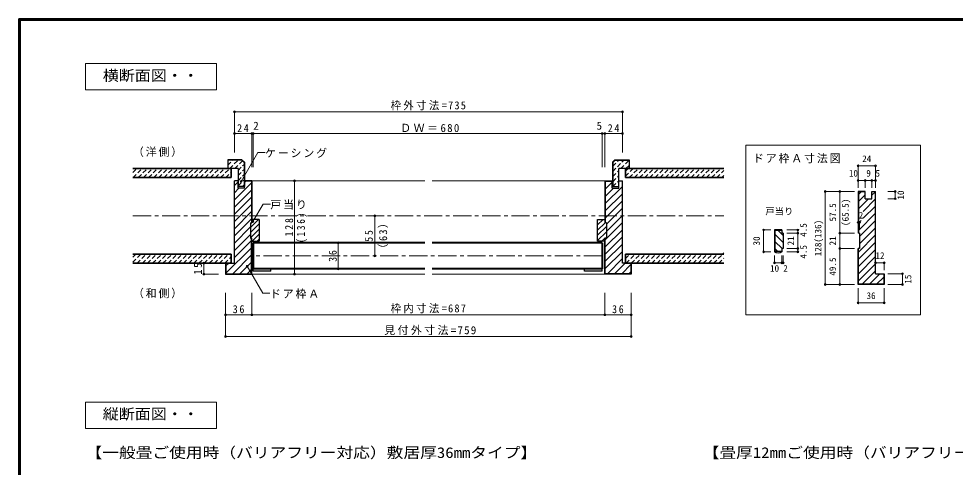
# Model space of a CAD drawing. Units: millimetres at full size, sheet at 1:5. Extents: x -981 to 969, y -733 to 681.
# Drawn here: x -981 to 305, y 65 to 681 of the extents above; entities that cross this region are included whole.
import ezdxf
from ezdxf.enums import TextEntityAlignment as Align

# ---------------------------------------------------------------- set-up
doc = ezdxf.new("R2010")
doc.units = ezdxf.units.MM
doc.header["$LTSCALE"] = 5
doc.header["$PDMODE"] = 32
doc.header["$PDSIZE"] = 2.5
doc.linetypes.add('CHAIN1', pattern=[8, 5, -1, 1, -1])
doc.linetypes.add('DASHED1', pattern=[1.8, 1.2, -0.6])
for name, color, linetype, lineweight in [('0-1_通り芯', 4, 'CHAIN1', 9), ('0-3_仕上げ', 7, 'Continuous', 18), ('0-4_枠', 3, 'Continuous', 25), ('0-5_ケーシング', 3, 'Continuous', 25), ('0-6_扉', 6, 'Continuous', 40), ('0-A_文字', 7, 'Continuous', 18), ('0-B_寸法', 7, 'Continuous', 9), ('0-C_ハッチ', 4, 'Continuous', 9), ('F-0_補助線', 6, 'Continuous', 40)]:
    doc.layers.add(name, color=color, linetype=linetype, lineweight=lineweight)
doc.styles.add('ＭＳ ゴシック', font='')
doc.styles.get('ＭＳ ゴシック').set_extended_font_data('MS Gothic')

msp = doc.modelspace()

# ---------------------------------------------------------------- linework, layer by layer
at = {"layer": '0-1_通り芯'}
msp.add_line((-824.485, 410.186), (-12.529, 410.186), dxfattribs=at)
at = {"layer": '0-3_仕上げ', "color": 2, "lineweight": 35}
for p, q in [((-824.485, 475.186), (-689.326, 475.186)), ((-689.326, 462.686), (-689.326, 475.186)), ((-147.688, 462.686), (-147.688, 475.186)), ((-12.529, 475.186), (-147.688, 475.186)), ((-824.485, 462.686), (-689.326, 462.686)), ((-12.529, 462.686), (-147.688, 462.686)), ((-824.485, 357.686), (-689.326, 357.686)), ((-689.326, 357.686), (-689.326, 345.186)), ((-147.688, 357.686), (-147.688, 345.186)), ((-12.529, 357.686), (-147.688, 357.686)), ((-824.485, 345.186), (-689.326, 345.186)), ((-12.529, 345.186), (-147.688, 345.186))]:
    msp.add_line(p, q, dxfattribs=at)
at = {"layer": '0-4_枠'}
for p, q in [((-685.085, 345.186), (-685.085, 458.186)), ((-671.085, 448.186), (-671.085, 458.186)), ((-661.085, 458.186), (-671.085, 458.186)), ((-661.585, 457.686), (-671.085, 457.686)), ((-661.585, 457.686), (-661.585, 400.686)), ((-175.929, 458.186), (-165.929, 458.186)), ((-175.429, 457.686), (-165.929, 457.686)), ((-175.429, 457.686), (-175.429, 400.686)), ((-165.929, 448.186), (-165.929, 458.186)), ((-156.929, 448.186), (-156.929, 458.186)), ((-156.929, 458.186), (-151.929, 458.186)), ((-151.929, 345.186), (-151.929, 458.186)), ((-671.085, 448.186), (-680.085, 448.186)), ((-165.929, 448.186), (-156.929, 448.186)), ((181.79, 443.689), (171.79, 443.689)), ((171.79, 443.689), (171.79, 386.189)), ((181.79, 443.189), (172.29, 443.189)), ((172.29, 443.189), (172.29, 386.189)), ((181.79, 433.689), (181.79, 443.689)), ((190.79, 443.689), (195.79, 443.689)), ((190.79, 433.689), (190.79, 443.689)), ((195.79, 330.689), (195.79, 443.689)), ((181.79, 433.689), (190.79, 433.689)), ((-663.085, 400.686), (-663.085, 379.686)), ((-663.085, 400.686), (-661.085, 400.686)), ((-651.085, 405.186), (-661.085, 405.186)), ((-651.085, 405.186), (-651.085, 375.186)), ((-185.929, 375.186), (-185.929, 405.186)), ((-185.929, 405.186), (-175.929, 405.186)), ((-173.929, 400.686), (-175.929, 400.686)), ((-173.929, 400.686), (-173.929, 379.686)), ((67.153, 390.689), (57.153, 390.689)), ((57.153, 390.689), (57.153, 360.689)), ((67.153, 390.189), (57.653, 390.189)), ((57.653, 390.189), (57.653, 361.189)), ((67.153, 390.689), (67.153, 386.189)), ((69.153, 386.189), (67.153, 386.189)), ((69.153, 386.189), (69.153, 365.189)), ((173.79, 386.189), (171.79, 386.189)), ((173.79, 386.189), (173.79, 365.189)), ((-663.085, 379.686), (-661.085, 379.686)), ((-661.585, 330.686), (-661.585, 379.686)), ((-661.085, 330.186), (-661.085, 379.686)), ((-661.085, 375.186), (-651.085, 375.186)), ((-176.028, 375.186), (-186.05, 375.186)), ((-175.929, 330.186), (-175.929, 379.686)), ((-173.929, 379.686), (-175.929, 379.686)), ((-175.429, 330.686), (-175.429, 379.686)), ((67.153, 360.689), (57.153, 360.689)), ((67.153, 361.189), (57.653, 361.189)), ((69.153, 365.189), (67.153, 365.189)), ((67.153, 365.189), (67.153, 360.689)), ((171.79, 315.689), (171.79, 365.189)), ((173.79, 365.189), (171.79, 365.189)), ((172.29, 316.189), (172.29, 365.189)), ((-697.085, 345.186), (-685.085, 345.186)), ((-696.585, 345.186), (-696.585, 330.686)), ((-139.929, 345.186), (-151.929, 345.186)), ((-140.429, 345.186), (-140.429, 330.686)), ((-696.585, 330.686), (-661.585, 330.686)), ((-140.429, 330.686), (-175.429, 330.686)), ((207.29, 330.689), (207.29, 316.189)), ((207.79, 315.689), (171.79, 315.689)), ((207.29, 316.189), (172.29, 316.189))]:
    msp.add_line(p, q, dxfattribs=at)
at = {"layer": '0-4_枠', "color": 4, "lineweight": 9}
for p, q in [((-661.085, 458.186), (-423.507, 458.186)), ((-413.507, 458.186), (-175.929, 458.186)), ((-661.085, 330.186), (-423.507, 330.186)), ((-413.507, 330.186), (-175.929, 330.186))]:
    msp.add_line(p, q, dxfattribs=at)
at = {"layer": '0-4_枠'}
for points in [[(-680.085, 448.186), (-680.085, 458.186), (-685.085, 458.186)], [(-661.085, 458.186), (-661.085, 405.186), (-661.085, 400.686)], [(-175.929, 458.186), (-175.929, 405.186), (-175.929, 400.686)], [(-697.085, 345.186), (-697.085, 330.186), (-661.085, 330.186)], [(-139.929, 345.186), (-139.929, 330.186), (-175.929, 330.186)], [(195.79, 330.689), (207.79, 330.689), (207.79, 315.689)]]:
    msp.add_lwpolyline(points, dxfattribs=at)
at = {"layer": '0-4_枠', "color": 7, "lineweight": 18}
msp.add_arc((62.153, 367.261), 8.258, 232.73761, 307.26239, dxfattribs=at)
at = {"layer": '0-5_ケーシング'}
for p, q in [((-674.821, 487.186), (-694.285, 487.186)), ((-694.285, 487.186), (-694.285, 475.186)), ((-675.028, 486.686), (-694.285, 486.686)), ((-675.028, 486.686), (-671.785, 483.443)), ((-674.821, 487.186), (-671.285, 483.651)), ((-671.785, 483.443), (-671.785, 450.186)), ((-671.285, 483.651), (-671.285, 450.186)), ((-162.193, 487.186), (-165.729, 483.651)), ((-161.986, 486.686), (-165.229, 483.443)), ((-165.229, 483.443), (-165.229, 450.186)), ((-161.986, 486.686), (-142.729, 486.686)), ((-680.085, 475.186), (-694.285, 475.186)), ((-680.085, 475.186), (-680.085, 450.186)), ((-671.285, 450.186), (-680.085, 450.186))]:
    msp.add_line(p, q, dxfattribs=at)
for points in [[(-165.729, 483.651), (-165.729, 450.186), (-156.929, 450.186), (-156.929, 475.186)], [(-162.193, 487.186), (-142.729, 487.186), (-142.729, 475.186), (-156.929, 475.186)]]:
    msp.add_lwpolyline(points, dxfattribs=at)
at = {"layer": '0-6_扉'}
for p, q in [((-659.085, 373.186), (-659.085, 337.186)), ((-423.507, 373.186), (-659.085, 373.186)), ((-179.929, 373.186), (-413.507, 373.186)), ((-179.929, 373.186), (-179.929, 337.186)), ((-423.507, 337.186), (-659.085, 337.186)), ((-179.929, 337.186), (-413.507, 337.186))]:
    msp.add_line(p, q, dxfattribs=at)
at = {"layer": '0-6_扉', "color": 3, "lineweight": 25}
for p, q in [((-659.085, 334.186), (-659.085, 337.186)), ((-635.085, 334.186), (-635.085, 337.186)), ((-203.929, 334.186), (-203.929, 337.186)), ((-179.929, 334.186), (-179.929, 337.186)), ((-635.085, 334.186), (-659.085, 334.186)), ((-179.929, 334.186), (-203.929, 334.186))]:
    msp.add_line(p, q, dxfattribs=at)
at = {"layer": '0-A_文字'}
for p, q in [((-675.965, 457.442), (-652.985, 497.244)), ((-652.985, 497.244), (-642.985, 497.244)), ((-659.541, 402.183), (-645.651, 426.241)), ((-645.651, 426.241), (-635.651, 426.241)), ((-667.479, 340.819), (-646.151, 303.878)), ((-646.151, 303.878), (-636.151, 303.878)), ((-889.697, 154.321), (-889.697, 118.321)), ((-889.697, 118.321), (-709.697, 118.321))]:
    msp.add_line(p, q, dxfattribs=at)
for points in [[(-889.697, 619.058), (-889.697, 583.058), (-709.697, 583.058), (-709.697, 619.058)], [(257.471, 507.321), (17.471, 507.321), (17.471, 274.321), (257.471, 274.321)]]:
    msp.add_lwpolyline(points, close=True, dxfattribs=at)
msp.add_lwpolyline([(-709.697, 118.321), (-709.697, 154.321), (-889.697, 154.321)], dxfattribs=at)
for p in [(-675.965, 457.442), (-659.484, 402.15), (-667.479, 340.819)]:
    msp.add_point(p, dxfattribs=at)
at = {"layer": '0-B_寸法', "color": 4}
for p, q in [((-685.085, 553.058), (-151.929, 553.058)), ((-685.085, 497.244), (-685.085, 553.058)), ((-151.929, 497.244), (-151.929, 553.058)), ((-685.085, 523.058), (-151.929, 523.058)), ((-661.085, 523.058), (-661.085, 477.053)), ((-659.085, 523.058), (-659.085, 477.053)), ((-179.929, 523.058), (-179.929, 477.053)), ((-175.929, 523.058), (-175.929, 477.053)), ((171.79, 478.689), (195.79, 478.689)), ((171.79, 478.689), (171.79, 458.689)), ((195.79, 478.689), (195.79, 458.689)), ((-602.27, 458.186), (-602.27, 330.186)), ((171.79, 458.689), (181.79, 458.689)), ((171.79, 458.689), (171.79, 448.689)), ((181.79, 458.689), (181.79, 448.689)), ((181.79, 458.689), (190.79, 458.689)), ((190.79, 458.689), (190.79, 448.689)), ((190.79, 458.689), (195.79, 458.689)), ((195.79, 458.689), (195.79, 448.689)), ((126.79, 443.689), (126.79, 315.689)), ((126.79, 443.689), (146.79, 443.689)), ((146.79, 443.689), (166.79, 443.689)), ((146.79, 386.189), (146.79, 443.689)), ((222.79, 443.689), (212.79, 443.689)), ((222.79, 443.689), (222.79, 433.689)), ((222.79, 433.689), (212.79, 433.689)), ((-492.27, 410.186), (-492.27, 355.186)), ((171.79, 401.189), (173.79, 401.189)), ((171.79, 401.189), (171.79, 391.189)), ((173.79, 401.189), (173.79, 391.189)), ((42.153, 360.689), (42.153, 390.689)), ((42.153, 390.689), (52.153, 390.689)), ((89.153, 390.689), (74.153, 390.689)), ((89.153, 386.189), (74.153, 386.189)), ((89.153, 386.189), (89.153, 390.689)), ((89.153, 365.189), (89.153, 386.189)), ((146.79, 365.189), (146.79, 386.189)), ((146.79, 386.189), (166.79, 386.189)), ((-542.27, 337.186), (-542.27, 373.186)), ((42.153, 360.689), (52.153, 360.689)), ((89.153, 365.189), (74.153, 365.189)), ((89.153, 360.689), (74.153, 360.689)), ((89.153, 360.689), (89.153, 365.189)), ((146.79, 315.689), (146.79, 365.189)), ((146.79, 365.189), (166.79, 365.189)), ((57.153, 345.689), (57.153, 355.689)), ((67.153, 345.689), (67.153, 355.689)), ((69.153, 345.689), (69.153, 355.689)), ((-727.085, 330.186), (-727.085, 345.186)), ((-727.085, 345.186), (-707.085, 345.186)), ((57.153, 345.689), (67.153, 345.689)), ((67.153, 345.689), (69.153, 345.689)), ((207.79, 345.689), (195.79, 345.689)), ((195.79, 345.689), (195.79, 335.689)), ((207.79, 345.689), (207.79, 335.689)), ((-727.085, 330.186), (-707.085, 330.186)), ((232.79, 330.689), (212.79, 330.689)), ((232.79, 330.689), (232.79, 315.689)), ((126.79, 315.689), (146.79, 315.689)), ((146.79, 315.689), (166.79, 315.689)), ((171.79, 290.689), (171.79, 310.689)), ((207.79, 290.689), (207.79, 310.689)), ((232.79, 315.689), (212.79, 315.689)), ((-697.085, 304.321), (-697.085, 244.321)), ((-661.085, 304.321), (-661.085, 274.321)), ((-175.929, 304.321), (-175.929, 274.321)), ((-139.929, 304.321), (-139.929, 244.321)), ((207.79, 290.689), (171.79, 290.689)), ((-697.085, 274.321), (-139.929, 274.321)), ((-697.085, 244.321), (-139.929, 244.321))]:
    msp.add_line(p, q, dxfattribs=at)
at = {"layer": '0-B_寸法', "color": 4, "linetype": 'CHAIN1'}
msp.add_line((-179.929, 355.186), (-659.085, 355.186), dxfattribs=at)
at = {"layer": '0-B_寸法'}
for p in [(-685.085, 553.058), (-151.929, 553.058), (-685.085, 523.058), (-661.085, 523.058), (-659.085, 523.058), (-179.929, 523.058), (-175.929, 523.058), (-151.929, 523.058), (171.79, 478.689), (195.79, 478.689), (-602.27, 458.186), (171.79, 458.689), (181.79, 458.689), (190.79, 458.689), (195.79, 458.689), (126.79, 443.689), (146.79, 443.689), (222.79, 443.689), (222.79, 433.689), (-492.27, 410.186), (171.79, 401.189), (173.79, 401.189), (42.153, 390.689), (89.153, 390.689), (89.153, 386.189), (146.79, 386.189), (-542.27, 373.186), (42.153, 360.689), (89.153, 365.189), (89.153, 360.689), (146.79, 365.189), (-492.27, 355.186), (-727.085, 345.186), (-542.27, 337.186), (57.153, 345.689), (67.153, 345.689), (69.153, 345.689), (195.79, 345.689), (207.79, 345.689), (-727.085, 330.186), (-602.27, 330.186), (232.79, 330.689), (126.79, 315.689), (146.79, 315.689), (232.79, 315.689), (171.79, 290.689), (207.79, 290.689), (-697.085, 274.321), (-661.085, 274.321), (-175.929, 274.321), (-139.929, 274.321), (-697.085, 244.321), (-139.929, 244.321)]:
    msp.add_point(p, dxfattribs=at)
at = {"layer": '0-C_ハッチ', "linetype": 'DASHED1'}
for p, q in [((-694.285, 479.512), (-687.111, 486.686)), ((-694.285, 486.583), (-694.182, 486.686)), ((-691.54, 475.186), (-680.04, 486.686)), ((-684.469, 475.186), (-673.998, 485.657)), ((-680.085, 472.499), (-671.785, 480.799)), ((-165.229, 471.167), (-149.71, 486.686)), ((-165.229, 478.238), (-156.781, 486.686)), ((-154.139, 475.186), (-142.729, 486.596)), ((-147.068, 475.186), (-142.729, 479.525)), ((-824.485, 469.424), (-818.724, 475.186)), ((-824.152, 462.686), (-811.652, 475.186)), ((-817.081, 462.686), (-804.581, 475.186)), ((-810.01, 462.686), (-797.51, 475.186)), ((-802.939, 462.686), (-790.439, 475.186)), ((-795.868, 462.686), (-783.368, 475.186)), ((-788.797, 462.686), (-776.297, 475.186)), ((-781.726, 462.686), (-769.226, 475.186)), ((-774.655, 462.686), (-762.155, 475.186)), ((-767.584, 462.686), (-755.084, 475.186)), ((-760.513, 462.686), (-748.013, 475.186)), ((-753.442, 462.686), (-740.942, 475.186)), ((-746.371, 462.686), (-733.871, 475.186)), ((-739.3, 462.686), (-726.8, 475.186)), ((-732.229, 462.686), (-719.729, 475.186)), ((-725.157, 462.686), (-712.658, 475.186)), ((-718.086, 462.686), (-705.586, 475.186)), ((-711.015, 462.686), (-698.515, 475.186)), ((-703.944, 462.686), (-691.444, 475.186)), ((-696.873, 462.686), (-689.326, 470.233)), ((-680.085, 465.428), (-671.785, 473.728)), ((-680.085, 458.357), (-671.785, 466.657)), ((-165.229, 464.096), (-156.929, 472.396)), ((-165.229, 457.025), (-156.929, 465.325)), ((-147.688, 464.511), (-137.013, 475.186)), ((-147.688, 471.583), (-144.084, 475.186)), ((-142.442, 462.686), (-129.942, 475.186)), ((-135.371, 462.686), (-122.871, 475.186)), ((-128.3, 462.686), (-115.8, 475.186)), ((-121.229, 462.686), (-108.729, 475.186)), ((-114.158, 462.686), (-101.658, 475.186)), ((-107.087, 462.686), (-94.587, 475.186)), ((-100.016, 462.686), (-87.516, 475.186)), ((-92.944, 462.686), (-80.444, 475.186)), ((-85.873, 462.686), (-73.373, 475.186)), ((-78.802, 462.686), (-66.302, 475.186)), ((-71.731, 462.686), (-59.231, 475.186)), ((-64.66, 462.686), (-52.16, 475.186)), ((-57.589, 462.686), (-45.089, 475.186)), ((-50.518, 462.686), (-38.018, 475.186)), ((-43.447, 462.686), (-30.947, 475.186)), ((-36.376, 462.686), (-23.876, 475.186)), ((-29.305, 462.686), (-16.805, 475.186)), ((-22.234, 462.686), (-12.529, 472.391)), ((-15.163, 462.686), (-12.529, 465.32)), ((-689.802, 462.686), (-689.326, 463.162)), ((-680.085, 451.286), (-671.785, 459.586)), ((-674.114, 450.186), (-671.785, 452.515)), ((-164.997, 450.186), (-156.929, 458.254)), ((-157.926, 450.186), (-156.929, 451.183)), ((-824.485, 353.399), (-820.198, 357.686)), ((-824.485, 346.328), (-813.127, 357.686)), ((-818.556, 345.186), (-806.056, 357.686)), ((-811.485, 345.186), (-798.985, 357.686)), ((-804.414, 345.186), (-791.914, 357.686)), ((-797.343, 345.186), (-784.843, 357.686)), ((-790.272, 345.186), (-777.772, 357.686)), ((-783.201, 345.186), (-770.701, 357.686)), ((-776.13, 345.186), (-763.63, 357.686)), ((-769.059, 345.186), (-756.559, 357.686)), ((-761.988, 345.186), (-749.488, 357.686)), ((-754.917, 345.186), (-742.417, 357.686)), ((-747.846, 345.186), (-735.346, 357.686)), ((-740.774, 345.186), (-728.275, 357.686)), ((-733.703, 345.186), (-721.203, 357.686)), ((-726.632, 345.186), (-714.132, 357.686)), ((-719.561, 345.186), (-707.061, 357.686)), ((-712.49, 345.186), (-699.99, 357.686)), ((-705.419, 345.186), (-692.919, 357.686)), ((-698.348, 345.186), (-689.326, 354.208)), ((-147.688, 351.374), (-141.376, 357.686)), ((-146.805, 345.186), (-134.305, 357.686)), ((-139.734, 345.186), (-127.234, 357.686)), ((-132.663, 345.186), (-120.163, 357.686)), ((-125.592, 345.186), (-113.092, 357.686)), ((-118.521, 345.186), (-106.021, 357.686)), ((-111.449, 345.186), (-98.949, 357.686)), ((-104.378, 345.186), (-91.878, 357.686)), ((-97.307, 345.186), (-84.807, 357.686)), ((-90.236, 345.186), (-77.736, 357.686)), ((-83.165, 345.186), (-70.665, 357.686)), ((-76.094, 345.186), (-63.594, 357.686)), ((-69.023, 345.186), (-56.523, 357.686)), ((-61.952, 345.186), (-49.452, 357.686)), ((-54.881, 345.186), (-42.381, 357.686)), ((-47.81, 345.186), (-35.31, 357.686)), ((-40.739, 345.186), (-28.239, 357.686)), ((-33.668, 345.186), (-21.168, 357.686)), ((-26.597, 345.186), (-12.529, 359.254)), ((-19.526, 345.186), (-12.529, 352.183)), ((-691.277, 345.186), (-689.326, 347.137))]:
    msp.add_line(p, q, dxfattribs=at)
at = {"layer": '0-C_ハッチ'}
for p, q in [((-144.084, 475.186), (-142.729, 476.541)), ((-685.085, 451.787), (-680.085, 456.787)), ((-685.085, 431.988), (-661.585, 455.488)), ((-671.085, 455.888), (-669.287, 457.686)), ((-175.429, 456.569), (-174.312, 457.686)), ((-175.429, 446.67), (-165.929, 456.17)), ((-685.085, 441.888), (-678.787, 448.186)), ((-685.085, 422.089), (-661.585, 445.589)), ((-175.429, 426.871), (-151.929, 450.371)), ((-175.429, 436.77), (-164.013, 448.186)), ((-175.429, 416.972), (-151.929, 440.471)), ((172.29, 439.576), (175.902, 443.189)), ((172.29, 429.677), (181.79, 439.177)), ((190.79, 438.277), (195.79, 443.277)), ((-685.085, 412.189), (-661.585, 435.689)), ((-685.085, 402.29), (-661.585, 425.79)), ((-175.429, 407.072), (-151.929, 430.572)), ((172.29, 419.777), (186.201, 433.689)), ((178.669, 416.257), (195.79, 433.378)), ((-685.085, 392.39), (-661.585, 415.89)), ((-173.929, 398.672), (-151.929, 420.672)), ((172.29, 390.079), (195.79, 413.579)), ((179.037, 406.725), (195.79, 423.478)), ((-685.085, 382.491), (-661.585, 405.991)), ((-663.085, 394.162), (-652.061, 405.186)), ((-663.085, 387.091), (-651.085, 399.091)), ((-661.085, 403.233), (-659.132, 405.186)), ((-185.929, 397.557), (-178.3, 405.186)), ((-185.929, 404.628), (-185.371, 405.186)), ((-185.929, 390.486), (-175.729, 400.686)), ((-175.429, 377.374), (-151.929, 400.873)), ((-173.929, 388.773), (-151.929, 410.773)), ((172.29, 409.878), (172.729, 410.317)), ((172.29, 399.978), (175.982, 403.67)), ((173.79, 381.679), (195.79, 403.679)), ((-685.085, 372.591), (-663.3, 394.377)), ((-663.085, 380.02), (-651.085, 392.02)), ((-185.929, 383.415), (-173.929, 395.415)), ((-185.929, 376.344), (-173.929, 388.344)), ((-175.429, 367.474), (-151.929, 390.974)), ((62.304, 390.189), (69.153, 383.34)), ((173.79, 371.78), (195.79, 393.78)), ((-685.085, 362.692), (-663.085, 384.692)), ((-685.085, 352.792), (-661.585, 376.292)), ((-660.848, 375.186), (-651.085, 384.949)), ((-653.777, 375.186), (-651.085, 377.878)), ((-180.016, 375.186), (-175.929, 379.273)), ((-175.429, 357.575), (-151.929, 381.074)), ((57.653, 384.941), (69.153, 373.441)), ((57.653, 375.041), (67.506, 365.189)), ((172.29, 360.38), (195.79, 383.88)), ((172.29, 350.481), (195.79, 373.981)), ((-696.585, 331.393), (-661.585, 366.393)), ((-175.429, 347.675), (-151.929, 371.175)), ((-175.429, 337.776), (-151.929, 361.275)), ((57.653, 365.142), (61.606, 361.189)), ((172.29, 340.581), (195.79, 364.081)), ((-687.392, 330.686), (-661.585, 356.493)), ((-172.619, 330.686), (-151.929, 351.376)), ((172.29, 330.682), (195.79, 354.182)), ((-696.585, 341.292), (-692.691, 345.186)), ((-677.493, 330.686), (-661.585, 346.594)), ((-667.593, 330.686), (-661.585, 336.694)), ((-162.719, 330.686), (-148.219, 345.186)), ((-152.82, 330.686), (-140.429, 343.077)), ((172.29, 320.782), (195.79, 344.282)), ((-142.92, 330.686), (-140.429, 333.177)), ((177.596, 316.189), (195.79, 334.383)), ((187.495, 316.189), (201.996, 330.689)), ((197.395, 316.189), (207.29, 326.084))]:
    msp.add_line(p, q, dxfattribs=at)
at = {"layer": 'F-0_補助線'}
for p, q in [((-981.364, 680.724), (-981.364, -715.943)), ((-981.363, 679.891), (968.636, 679.891)), ((-981.363, 679.058), (968.636, 679.058)), ((-980.53, 680.724), (-980.53, -715.943)), ((-979.697, 680.724), (-979.697, -715.943))]:
    msp.add_line(p, q, dxfattribs=at)
msp.add_lwpolyline([(-981.363, 680.724), (968.636, 680.724), (968.636, -715.943)], dxfattribs=at)

# ---------------------------------------------------------------- texts
at = {"layer": '0-A_文字', "style": 'ＭＳ ゴシック'}
for s, width, p in [('横断面図・・', 1.1, (-865.947, 591.058)), ('縦断面図・・', 1.1, (-865.947, 126.321)), ('【一般畳ご使用時（バリアフリー対応）敷居厚36mmタイプ】', 1.15, (-889.697, 73.321)), ('【畳厚12mmご使用時（バリアフリー対応）敷居厚15mmタイプ】', 1.15, (-41.697, 73.321))]:
    msp.add_text(s, height=14.66, dxfattribs=dict(at, width=width)).set_placement(p, align=Align.BOTTOM_LEFT)
msp.add_text('戸当り', height=9.164, dxfattribs=at).set_placement((44.403, 408.939), align=Align.BOTTOM_LEFT)
at = {"layer": '0-A_文字', "char_height": 11, "attachment_point": 7, "style": 'ＭＳ ゴシック'}
for s, insert in [('\\T1.17;（洋側）', (-824.485, 490.994)), ('\\T1.17;ケーシング', (-642.985, 489.744)), ('\\T1.17;ドア枠Ａ寸法図', (27.471, 482.321)), ('\\T1.17;戸当り', (-635.651, 418.741)), ('\\T1.17;（和側）', (-824.485, 296.821)), ('\\T1.17;ドア枠Ａ', (-636.151, 296.378))]:
    msp.add_mtext(s, dxfattribs=dict(at, insert=insert))
at = {"layer": '0-B_寸法', "style": 'ＭＳ ゴシック'}
for s, height, p in [('2', 11, (-659.085, 525.058)), ('5', 11, (-187.429, 525.058)), ('24', 9.164, (177.54, 481.189)), ('10', 9.164, (159.29, 461.189)), ('9', 9.164, (183.165, 461.189)), ('5', 9.164, (195.79, 461.189)), ('2', 9.164, (172.79, 403.689)), ('12', 9.164, (195.79, 348.189)), ('10', 9.164, (50.903, 330.689)), ('2', 9.164, (69.153, 330.689)), ('36', 9.164, (183.54, 293.189))]:
    msp.add_text(s, height=height, dxfattribs=at).set_placement(p, align=Align.BOTTOM_LEFT)
for s, p in [('10', (237.79, 432.439)), ('57.5', (144.29, 402.439)), ('(65.5)', (161.79, 396.189)), ('4.5', (104.153, 381.314)), ('128(136)', (124.29, 354.689)), ('30', (39.653, 369.439)), ('21', (86.653, 369.439)), ('21', (144.29, 369.439)), ('4.5', (104.153, 351.314)), ('49.5', (144.29, 327.939)), ('15', (247.79, 316.939))]:
    msp.add_text(s, height=9.164, rotation=90, dxfattribs=at).set_placement(p, align=Align.BOTTOM_LEFT)
at = {"layer": '0-B_寸法', "char_height": 11, "attachment_point": 7, "style": 'ＭＳ ゴシック'}
for s, insert in [('\\T1.23;\\W0.95;枠外寸法=735', (-470.382, 555.058)), ('\\T1.36;\\W0.9;24', (-681.21, 525.058)), ('\\T1.23;ＤＷ＝680', (-457.257, 525.058)), ('\\T1.36;\\W0.9;24', (-172.054, 525.058)), ('\\T1.36;\\W0.9;36', (-687.21, 276.321)), ('\\T1.23;\\W0.95;枠内寸法=687', (-470.382, 276.321)), ('\\T1.36;\\W0.9;36', (-166.054, 276.321)), ('\\T1.22;見付外寸法=759', (-479.132, 246.321))]:
    msp.add_mtext(s, dxfattribs=dict(at, insert=insert))
at = {"layer": '0-B_寸法', "char_height": 11, "attachment_point": 7, "rotation": 90, "style": 'ＭＳ ゴシック'}
for s, insert in [('\\T1.38;\\W0.85;(136)', (-585.27, 372.936)), ('\\T1.38;\\W0.9;128', (-604.27, 381.686)), ('\\T1.36;\\W0.9;55', (-494.77, 374.561)), ('\\T1.24;\\W0.95;（63）', (-473.759, 357.827)), ('\\T1.36;\\W0.9;36', (-544.27, 347.061)), ('\\T1.36;\\W0.9;15', (-729.585, 329.561))]:
    msp.add_mtext(s, dxfattribs=dict(at, insert=insert))

doc.saveas('drawing.dxf')
